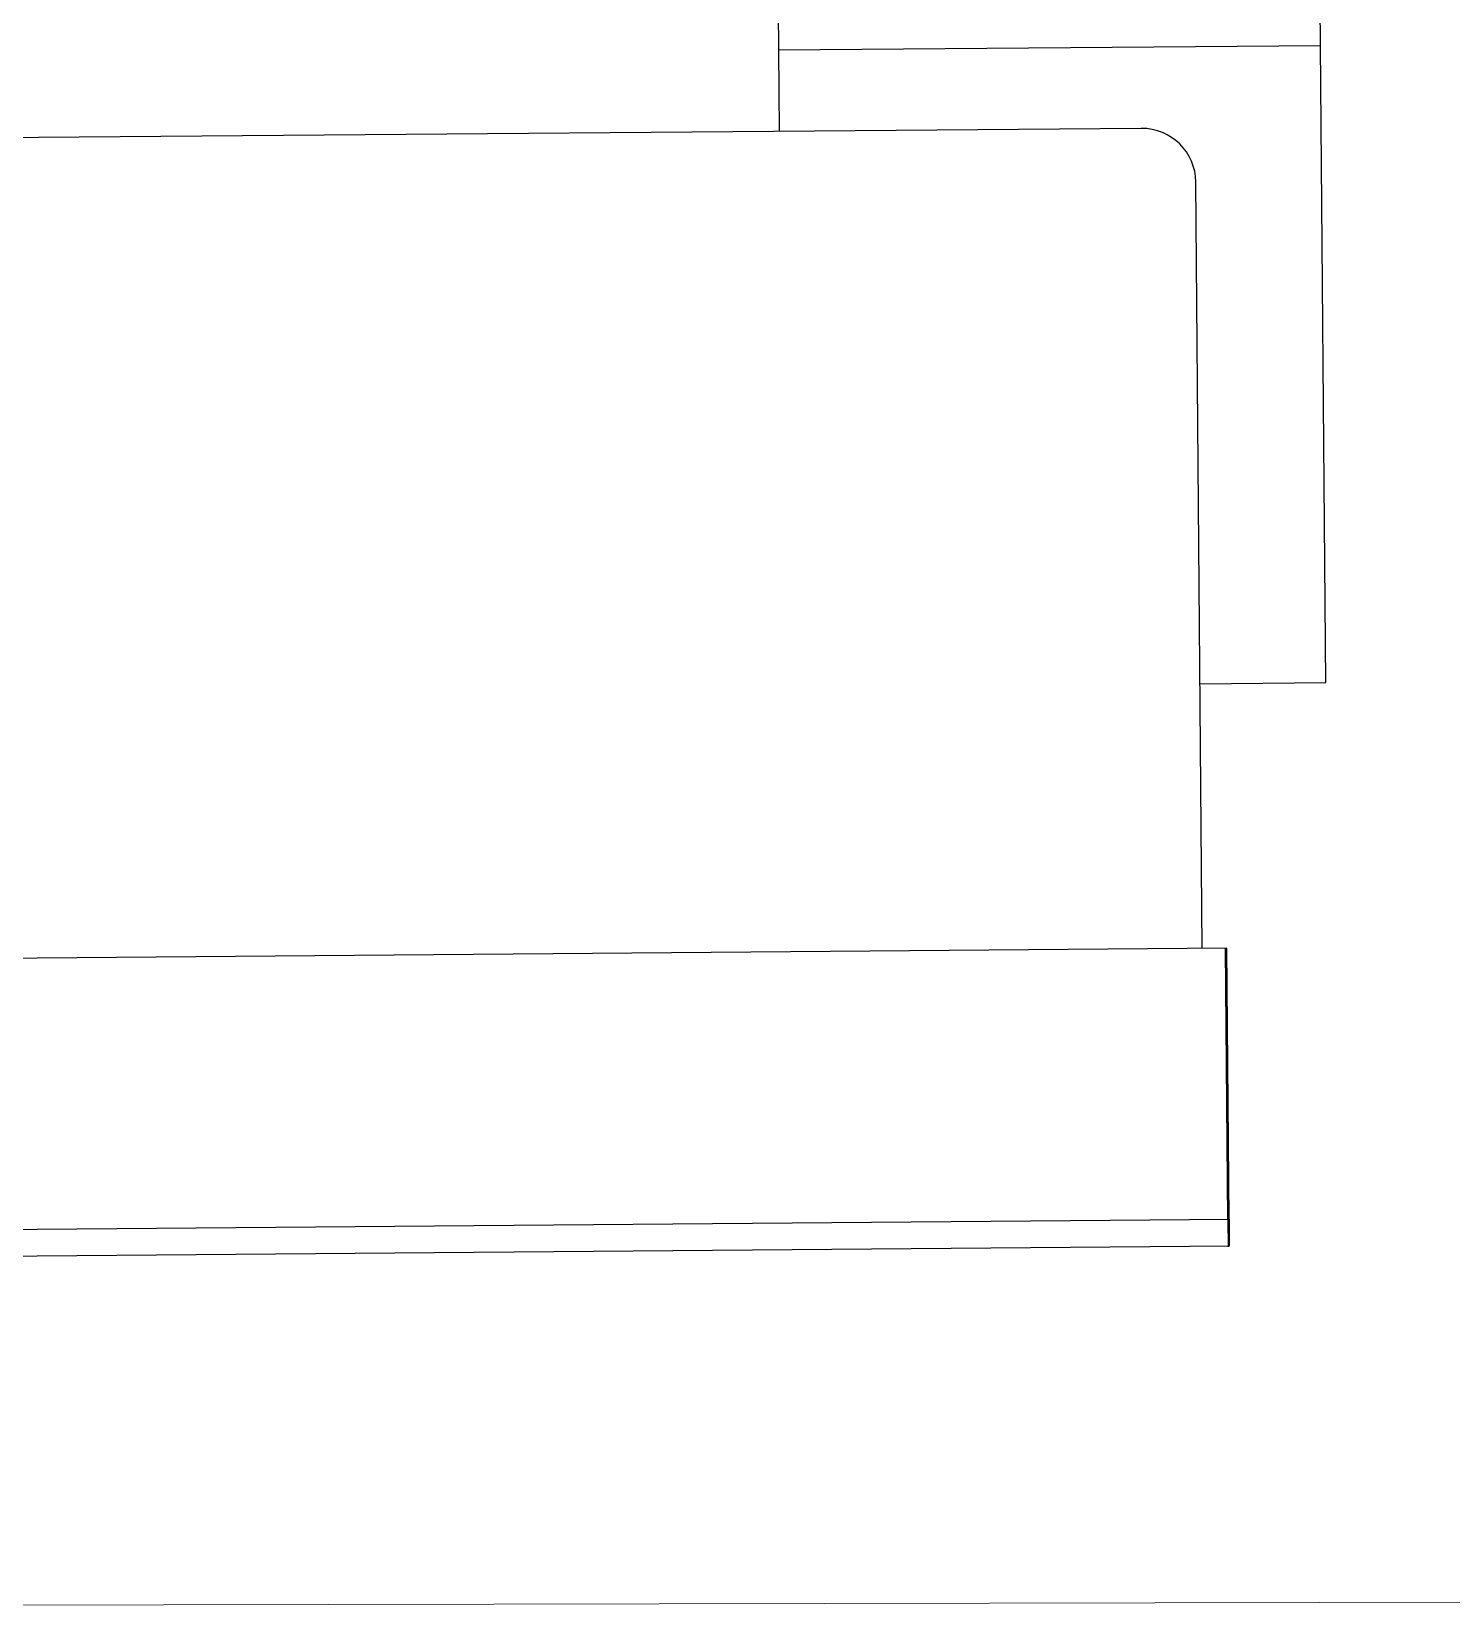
# Model space of a CAD drawing. Header units: inches. Extents: x 164.3 to 247.9, y 15.6 to 56.7.
# Drawn here: x 238.308 to 239.13, y 30.222 to 31.142 of the extents above; entities that cross this region are included whole.
import ezdxf

# ---------------------------------------------------------------- set-up
doc = ezdxf.new("R2010")
doc.units = ezdxf.units.IN
doc.header["$MEASUREMENT"] = 0
doc.layers.get('0').update_dxf_attribs({"lineweight": 0})
doc.layers.add('WALL 1 100', color=250, linetype='Continuous', lineweight=9)

msp = doc.modelspace()

# ---------------------------------------------------------------- linework, layer by layer
at = {"color": 7, "linetype": 'ByBlock', "lineweight": -2}
for p, q in [((238.74056, 31.15495), (238.74115, 31.08439)), ((239.05773, 30.76524), (239.05444, 31.15758)), ((239.05463, 31.13404), (238.74075, 31.13141)), ((238.95088, 31.08615), (237.75814, 31.07615)), ((238.98625, 30.61141), (238.98253, 31.05503)), ((238.98497, 30.76463), (239.05773, 30.76524)), ((239.00045, 30.61153), (238.21575, 30.60495)), ((239.00105, 30.45429), (238.99973, 30.61123)), ((239.00131, 30.45456), (238.99999, 30.6115)), ((239.00177, 30.45459), (239.00045, 30.61153)), ((238.21707, 30.44801), (239.00177, 30.45459)), ((239.00105, 30.45429), (239.00118, 30.43859)), ((239.00131, 30.45456), (239.00144, 30.43887)), ((239.00177, 30.45459), (239.0019, 30.43889)), ((239.0019, 30.43889), (238.2172, 30.43231))]:
    msp.add_line(p, q, dxfattribs=at)
msp.add_arc((238.95114, 31.05476), 0.03139, 0.48066, 90.48066, dxfattribs=at)
at = {"layer": 'WALL 1 100', "color": 0}
msp.add_lwpolyline([(234.16293, 30.22239), (247.76106, 30.25098)], dxfattribs=at)

doc.saveas('drawing.dxf')
